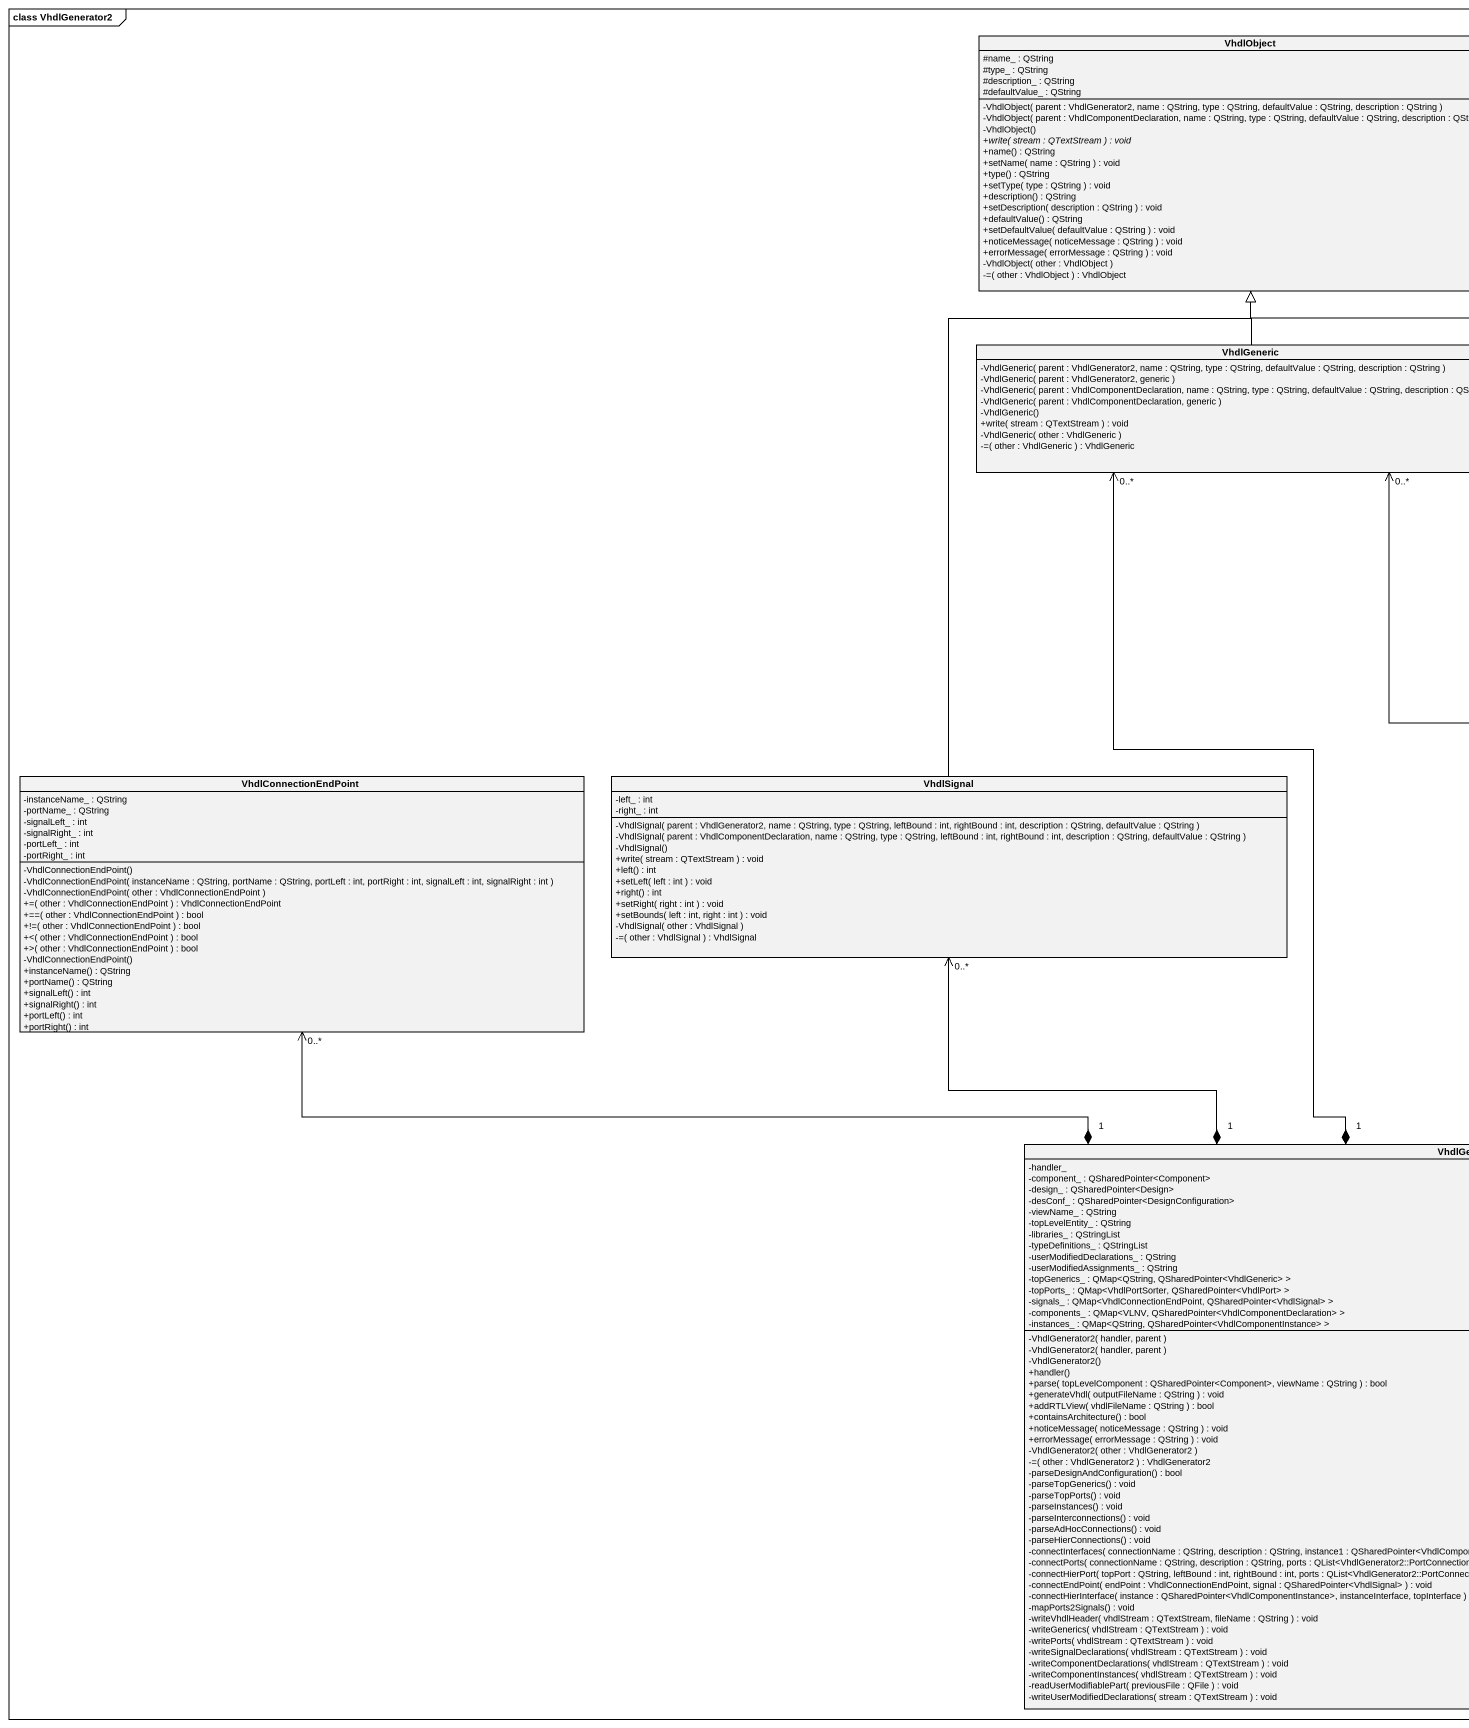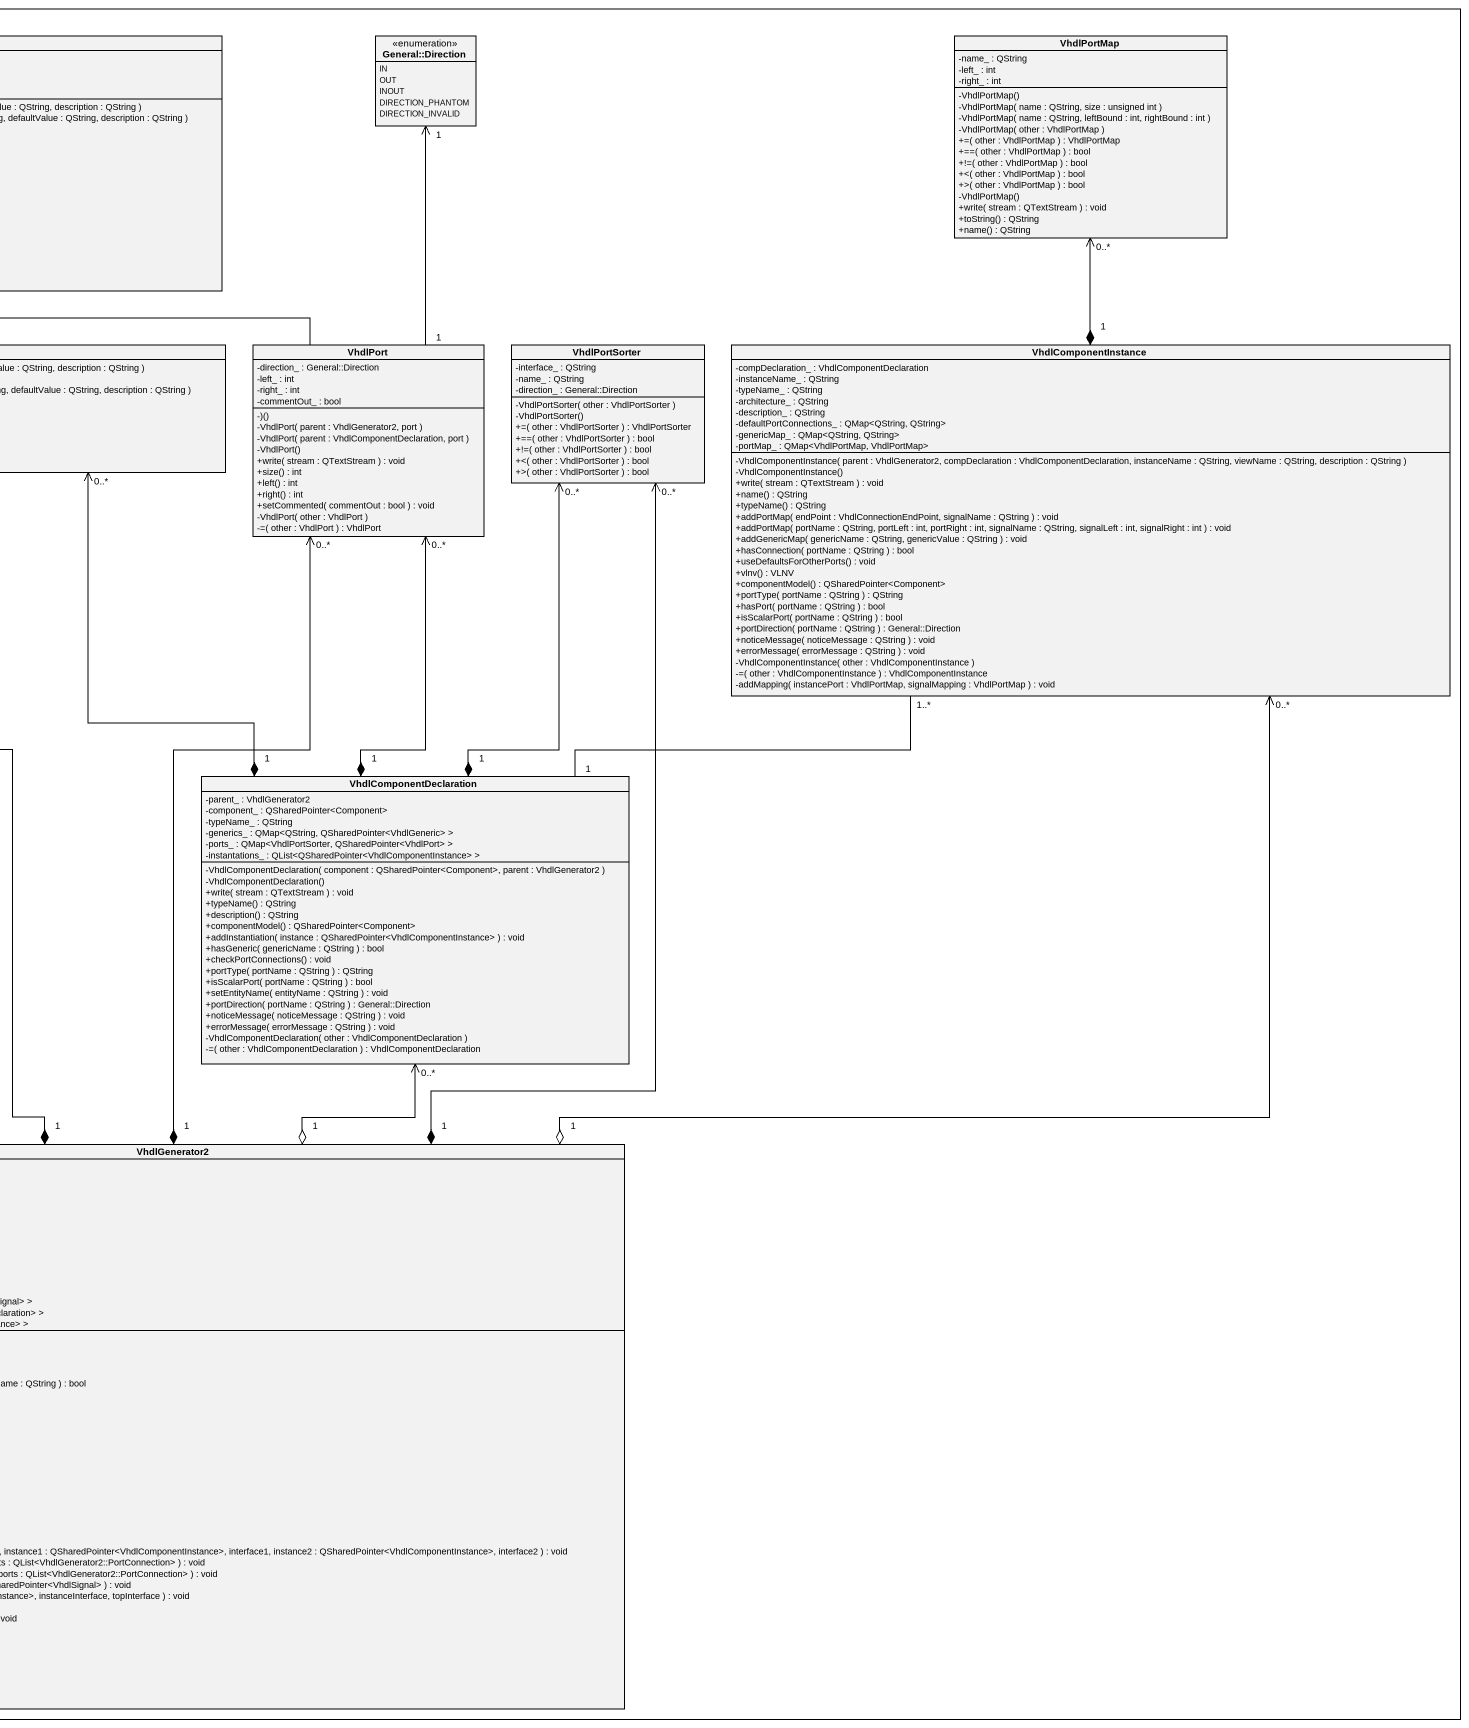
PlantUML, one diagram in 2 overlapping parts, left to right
@startuml
mainframe class VhdlGenerator2
hide circle
hide empty members
skinparam classAttributeIconSize 0
class VhdlObject {
  #name_ : QString
  #type_ : QString
  #description_ : QString
  #defaultValue_ : QString
  -VhdlObject( parent : VhdlGenerator2, name : QString, type : QString, defaultValue : QString, description : QString )
  -VhdlObject( parent : VhdlComponentDeclaration, name : QString, type : QString, defaultValue : QString, description : QString )
  -VhdlObject()
  {abstract} +write( stream : QTextStream ) : void
  +name() : QString
  +setName( name : QString ) : void
  +type() : QString
  +setType( type : QString ) : void
  +description() : QString
  +setDescription( description : QString ) : void
  +defaultValue() : QString
  +setDefaultValue( defaultValue : QString ) : void
  +noticeMessage( noticeMessage : QString ) : void
  +errorMessage( errorMessage : QString ) : void
  -VhdlObject( other : VhdlObject )
  -=( other : VhdlObject ) : VhdlObject
}
enum "General::Direction" as General_Direction {
  IN
  OUT
  INOUT
  DIRECTION_PHANTOM
  DIRECTION_INVALID
}
class VhdlPortMap {
  -name_ : QString
  -left_ : int
  -right_ : int
  -VhdlPortMap()
  -VhdlPortMap( name : QString, size : unsigned int )
  -VhdlPortMap( name : QString, leftBound : int, rightBound : int )
  -VhdlPortMap( other : VhdlPortMap )
  +=( other : VhdlPortMap ) : VhdlPortMap
  +==( other : VhdlPortMap ) : bool
  +!=( other : VhdlPortMap ) : bool
  +<( other : VhdlPortMap ) : bool
  +>( other : VhdlPortMap ) : bool
  -VhdlPortMap()
  +write( stream : QTextStream ) : void
  +toString() : QString
  +name() : QString
}
class VhdlGeneric {
  -VhdlGeneric( parent : VhdlGenerator2, name : QString, type : QString, defaultValue : QString, description : QString )
  -VhdlGeneric( parent : VhdlGenerator2, generic )
  -VhdlGeneric( parent : VhdlComponentDeclaration, name : QString, type : QString, defaultValue : QString, description : QString )
  -VhdlGeneric( parent : VhdlComponentDeclaration, generic )
  -VhdlGeneric()
  +write( stream : QTextStream ) : void
  -VhdlGeneric( other : VhdlGeneric )
  -=( other : VhdlGeneric ) : VhdlGeneric
}
class VhdlPort {
  -direction_ : General::Direction
  -left_ : int
  -right_ : int
  -commentOut_ : bool
  -)()
  -VhdlPort( parent : VhdlGenerator2, port )
  -VhdlPort( parent : VhdlComponentDeclaration, port )
  -VhdlPort()
  +write( stream : QTextStream ) : void
  +size() : int
  +left() : int
  +right() : int
  +setCommented( commentOut : bool ) : void
  -VhdlPort( other : VhdlPort )
  -=( other : VhdlPort ) : VhdlPort
}
class VhdlPortSorter {
  -interface_ : QString
  -name_ : QString
  -direction_ : General::Direction
  -VhdlPortSorter( other : VhdlPortSorter )
  -VhdlPortSorter()
  +=( other : VhdlPortSorter ) : VhdlPortSorter
  +==( other : VhdlPortSorter ) : bool
  +!=( other : VhdlPortSorter ) : bool
  +<( other : VhdlPortSorter ) : bool
  +>( other : VhdlPortSorter ) : bool
}
class VhdlComponentInstance {
  -compDeclaration_ : VhdlComponentDeclaration
  -instanceName_ : QString
  -typeName_ : QString
  -architecture_ : QString
  -description_ : QString
  -defaultPortConnections_ : QMap<QString, QString>
  -genericMap_ : QMap<QString, QString>
  -portMap_ : QMap<VhdlPortMap, VhdlPortMap>
  -VhdlComponentInstance( parent : VhdlGenerator2, compDeclaration : VhdlComponentDeclaration, instanceName : QString, viewName : QString, description : QString )
  -VhdlComponentInstance()
  +write( stream : QTextStream ) : void
  +name() : QString
  +typeName() : QString
  +addPortMap( endPoint : VhdlConnectionEndPoint, signalName : QString ) : void
  +addPortMap( portName : QString, portLeft : int, portRight : int, signalName : QString, signalLeft : int, signalRight : int ) : void
  +addGenericMap( genericName : QString, genericValue : QString ) : void
  +hasConnection( portName : QString ) : bool
  +useDefaultsForOtherPorts() : void
  +vlnv() : VLNV
  +componentModel() : QSharedPointer<Component>
  +portType( portName : QString ) : QString
  +hasPort( portName : QString ) : bool
  +isScalarPort( portName : QString ) : bool
  +portDirection( portName : QString ) : General::Direction
  +noticeMessage( noticeMessage : QString ) : void
  +errorMessage( errorMessage : QString ) : void
  -VhdlComponentInstance( other : VhdlComponentInstance )
  -=( other : VhdlComponentInstance ) : VhdlComponentInstance
  -addMapping( instancePort : VhdlPortMap, signalMapping : VhdlPortMap ) : void
}
class VhdlConnectionEndPoint {
  -instanceName_ : QString
  -portName_ : QString
  -signalLeft_ : int
  -signalRight_ : int
  -portLeft_ : int
  -portRight_ : int
  -VhdlConnectionEndPoint()
  -VhdlConnectionEndPoint( instanceName : QString, portName : QString, portLeft : int, portRight : int, signalLeft : int, signalRight : int )
  -VhdlConnectionEndPoint( other : VhdlConnectionEndPoint )
  +=( other : VhdlConnectionEndPoint ) : VhdlConnectionEndPoint
  +==( other : VhdlConnectionEndPoint ) : bool
  +!=( other : VhdlConnectionEndPoint ) : bool
  +<( other : VhdlConnectionEndPoint ) : bool
  +>( other : VhdlConnectionEndPoint ) : bool
  -VhdlConnectionEndPoint()
  +instanceName() : QString
  +portName() : QString
  +signalLeft() : int
  +signalRight() : int
  +portLeft() : int
  +portRight() : int
}
class VhdlSignal {
  -left_ : int
  -right_ : int
  -VhdlSignal( parent : VhdlGenerator2, name : QString, type : QString, leftBound : int, rightBound : int, description : QString, defaultValue : QString )
  -VhdlSignal( parent : VhdlComponentDeclaration, name : QString, type : QString, leftBound : int, rightBound : int, description : QString, defaultValue : QString )
  -VhdlSignal()
  +write( stream : QTextStream ) : void
  +left() : int
  +setLeft( left : int ) : void
  +right() : int
  +setRight( right : int ) : void
  +setBounds( left : int, right : int ) : void
  -VhdlSignal( other : VhdlSignal )
  -=( other : VhdlSignal ) : VhdlSignal
}
class VhdlComponentDeclaration {
  -parent_ : VhdlGenerator2
  -component_ : QSharedPointer<Component>
  -typeName_ : QString
  -generics_ : QMap<QString, QSharedPointer<VhdlGeneric> >
  -ports_ : QMap<VhdlPortSorter, QSharedPointer<VhdlPort> >
  -instantations_ : QList<QSharedPointer<VhdlComponentInstance> >
  -VhdlComponentDeclaration( component : QSharedPointer<Component>, parent : VhdlGenerator2 )
  -VhdlComponentDeclaration()
  +write( stream : QTextStream ) : void
  +typeName() : QString
  +description() : QString
  +componentModel() : QSharedPointer<Component>
  +addInstantiation( instance : QSharedPointer<VhdlComponentInstance> ) : void
  +hasGeneric( genericName : QString ) : bool
  +checkPortConnections() : void
  +portType( portName : QString ) : QString
  +isScalarPort( portName : QString ) : bool
  +setEntityName( entityName : QString ) : void
  +portDirection( portName : QString ) : General::Direction
  +noticeMessage( noticeMessage : QString ) : void
  +errorMessage( errorMessage : QString ) : void
  -VhdlComponentDeclaration( other : VhdlComponentDeclaration )
  -=( other : VhdlComponentDeclaration ) : VhdlComponentDeclaration
}
class VhdlGenerator2 {
  -handler_
  -component_ : QSharedPointer<Component>
  -design_ : QSharedPointer<Design>
  -desConf_ : QSharedPointer<DesignConfiguration>
  -viewName_ : QString
  -topLevelEntity_ : QString
  -libraries_ : QStringList
  -typeDefinitions_ : QStringList
  -userModifiedDeclarations_ : QString
  -userModifiedAssignments_ : QString
  -topGenerics_ : QMap<QString, QSharedPointer<VhdlGeneric> >
  -topPorts_ : QMap<VhdlPortSorter, QSharedPointer<VhdlPort> >
  -signals_ : QMap<VhdlConnectionEndPoint, QSharedPointer<VhdlSignal> >
  -components_ : QMap<VLNV, QSharedPointer<VhdlComponentDeclaration> >
  -instances_ : QMap<QString, QSharedPointer<VhdlComponentInstance> >
  -VhdlGenerator2( handler, parent )
  -VhdlGenerator2( handler, parent )
  -VhdlGenerator2()
  +handler()
  +parse( topLevelComponent : QSharedPointer<Component>, viewName : QString ) : bool
  +generateVhdl( outputFileName : QString ) : void
  +addRTLView( vhdlFileName : QString ) : bool
  +containsArchitecture() : bool
  +noticeMessage( noticeMessage : QString ) : void
  +errorMessage( errorMessage : QString ) : void
  -VhdlGenerator2( other : VhdlGenerator2 )
  -=( other : VhdlGenerator2 ) : VhdlGenerator2
  -parseDesignAndConfiguration() : bool
  -parseTopGenerics() : void
  -parseTopPorts() : void
  -parseInstances() : void
  -parseInterconnections() : void
  -parseAdHocConnections() : void
  -parseHierConnections() : void
  -connectInterfaces( connectionName : QString, description : QString, instance1 : QSharedPointer<VhdlComponentInstance>, interface1, instance2 : QSharedPointer<VhdlComponentInstance>, interface2 ) : void
  -connectPorts( connectionName : QString, description : QString, ports : QList<VhdlGenerator2::PortConnection> ) : void
  -connectHierPort( topPort : QString, leftBound : int, rightBound : int, ports : QList<VhdlGenerator2::PortConnection> ) : void
  -connectEndPoint( endPoint : VhdlConnectionEndPoint, signal : QSharedPointer<VhdlSignal> ) : void
  -connectHierInterface( instance : QSharedPointer<VhdlComponentInstance>, instanceInterface, topInterface ) : void
  -mapPorts2Signals() : void
  -writeVhdlHeader( vhdlStream : QTextStream, fileName : QString ) : void
  -writeGenerics( vhdlStream : QTextStream ) : void
  -writePorts( vhdlStream : QTextStream ) : void
  -writeSignalDeclarations( vhdlStream : QTextStream ) : void
  -writeComponentDeclarations( vhdlStream : QTextStream ) : void
  -writeComponentInstances( vhdlStream : QTextStream ) : void
  -readUserModifiablePart( previousFile : QFile ) : void
  -writeUserModifiedDeclarations( stream : QTextStream ) : void
}
VhdlGeneric -up-|> VhdlObject
VhdlPort -up-|> VhdlObject
VhdlPort "1" -up-> "1" General_Direction
VhdlComponentInstance "1" *-up-> "0..*" VhdlPortMap
VhdlSignal -up-|> VhdlObject
VhdlComponentDeclaration "1" *-up-> "0..*" VhdlGeneric
VhdlComponentDeclaration "1" *-up-> "0..*" VhdlPort
VhdlComponentDeclaration "1" *-up-> "0..*" VhdlPortSorter
VhdlComponentDeclaration "1" -right- "1..*" VhdlComponentInstance
VhdlGenerator2 "1" *-up-> "0..*" VhdlGeneric
VhdlGenerator2 "1" *-up-> "0..*" VhdlPort
VhdlGenerator2 "1" *-up-> "0..*" VhdlPortSorter
VhdlGenerator2 "1" o-up-> "0..*" VhdlComponentInstance
VhdlGenerator2 "1" *-left-> "0..*" VhdlConnectionEndPoint
VhdlGenerator2 "1" *-up-> "0..*" VhdlSignal
VhdlGenerator2 "1" o-up-> "0..*" VhdlComponentDeclaration
@enduml
